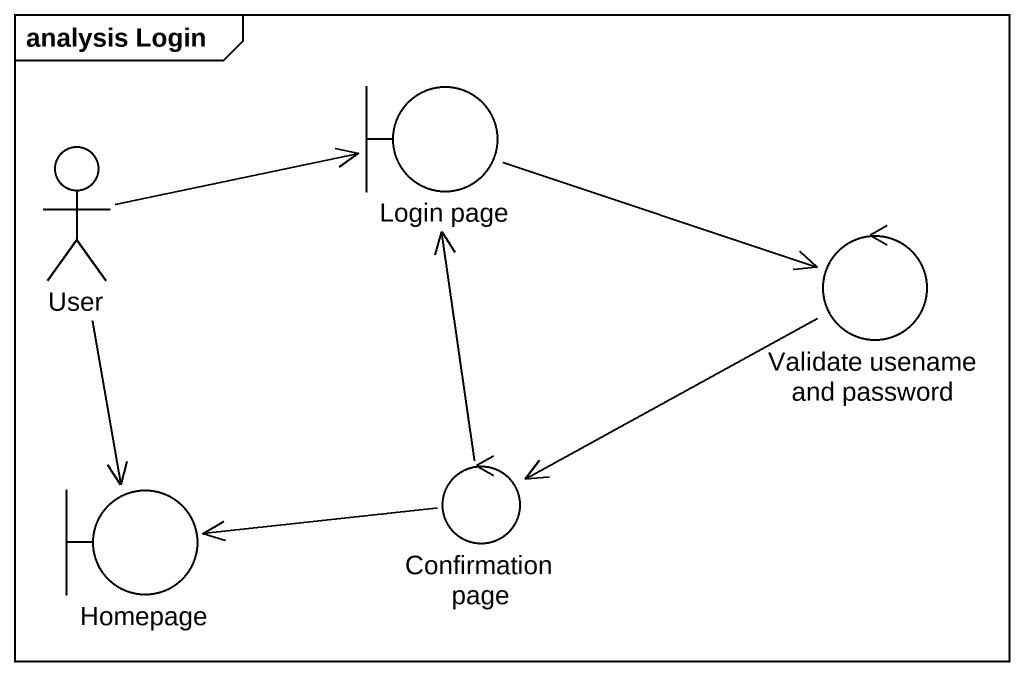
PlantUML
@startuml
mainframe analysis Login
actor User
boundary "Login page" as Login_page
control "Validate usename and password" as Validate_usename_and
control "Confirmation page" as Confirmation_page
boundary Homepage
User -right-> Login_page
User --> Homepage
Login_page -right-> Validate_usename_and
Validate_usename_and -left-> Confirmation_page
Confirmation_page -up-> Login_page
Confirmation_page -left-> Homepage
@enduml
